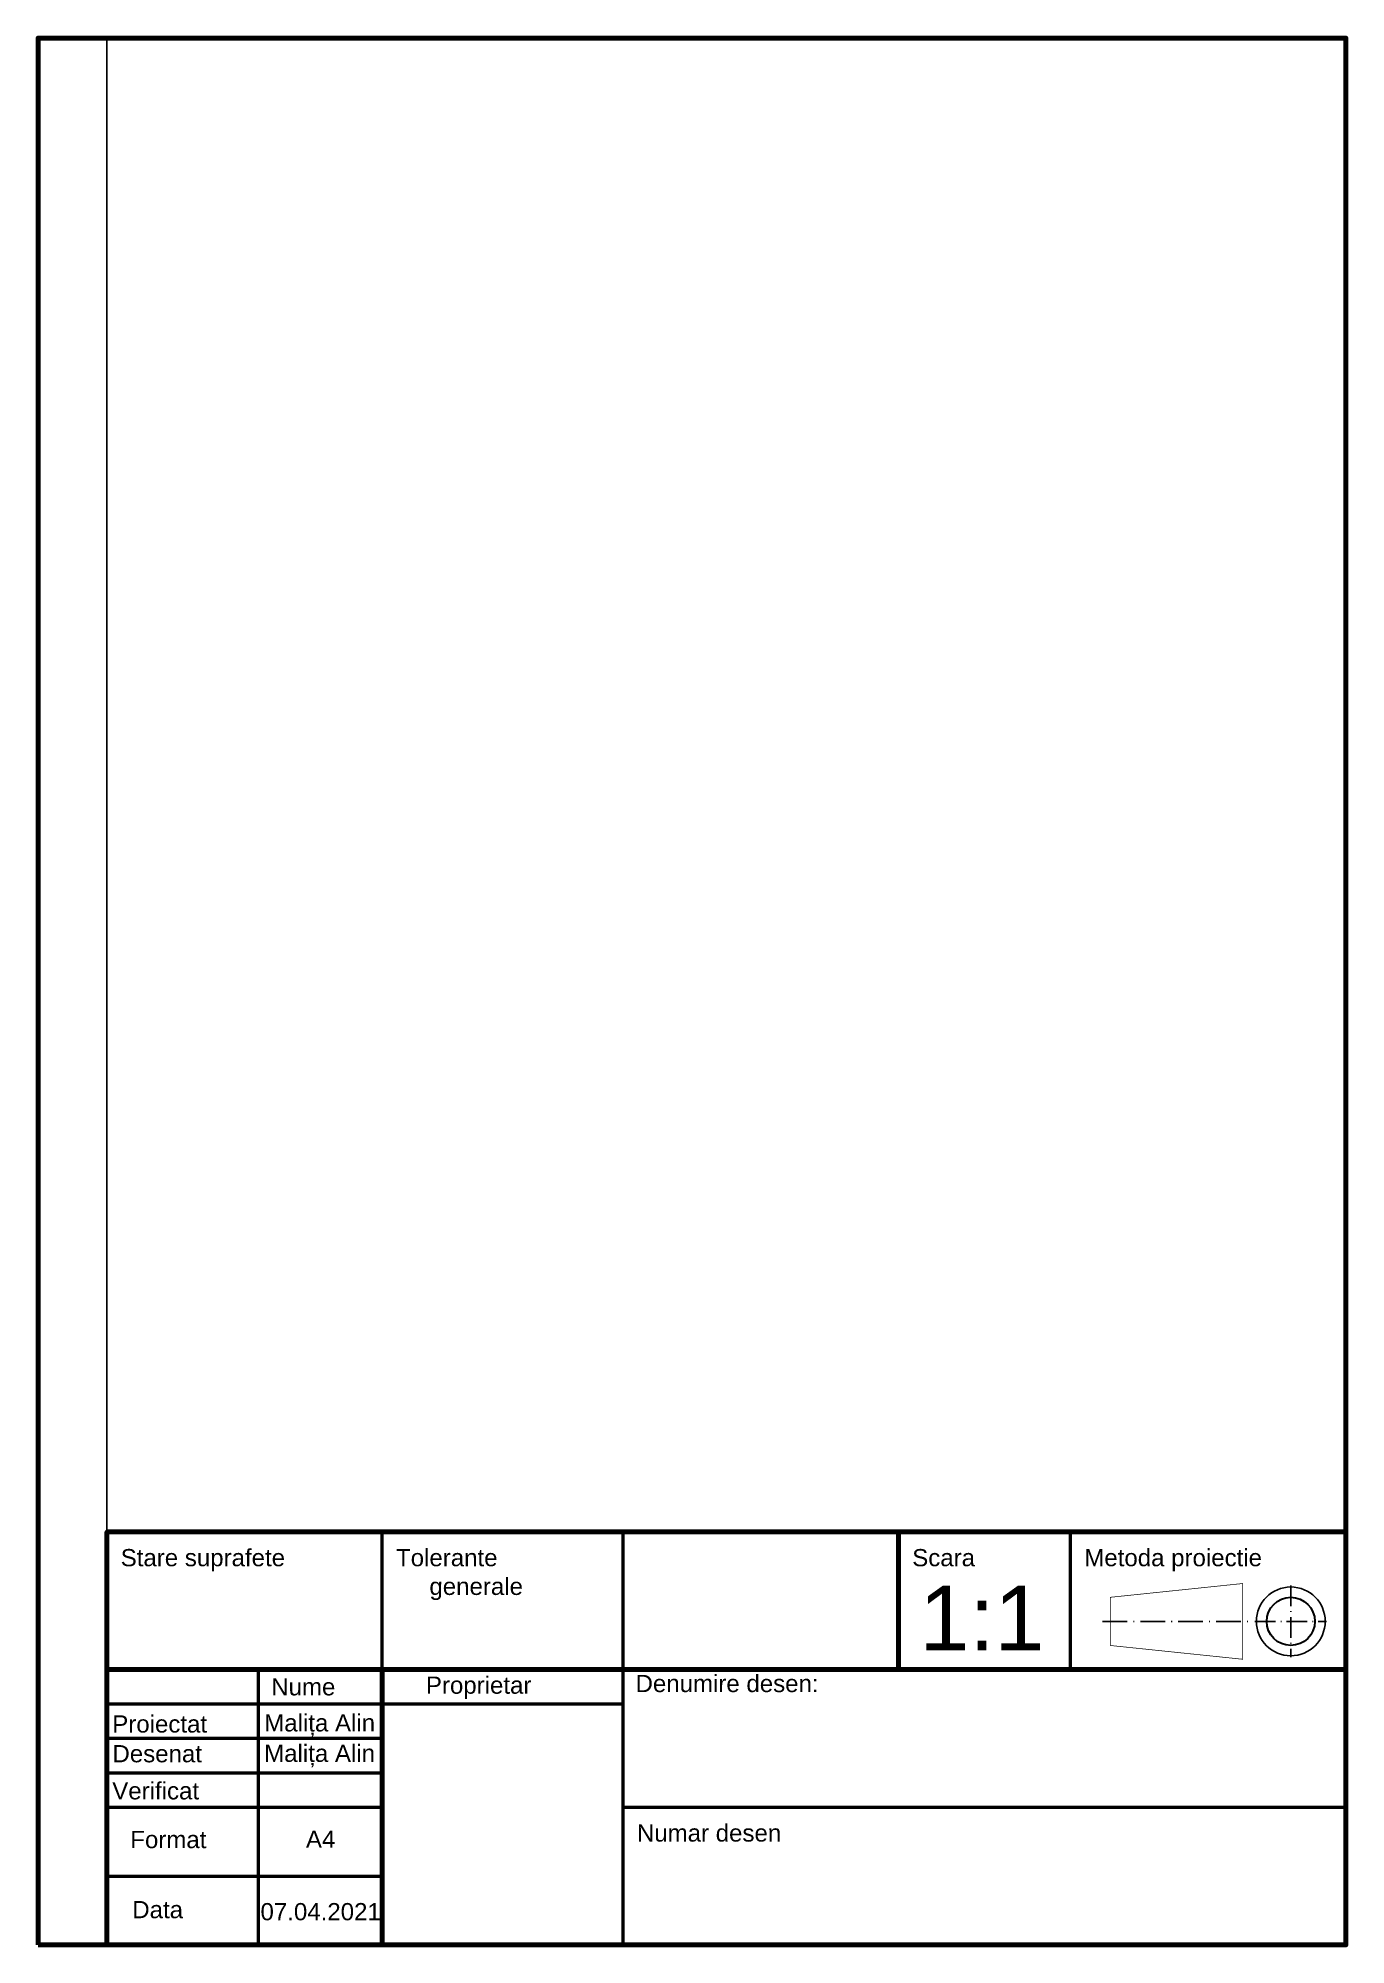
# Model space of a CAD drawing. Header units: millimetres. Extents: x 50 to 240, y 50 to 327.
import ezdxf

# ---------------------------------------------------------------- set-up
doc = ezdxf.new("R2010")
doc.units = ezdxf.units.MM
doc.linetypes.add('ACAD_ISO10W100', pattern=[18, 12, -3, 0, -3])
doc.styles.get("Standard").update_dxf_attribs({"font": 'arial.ttf'})

msp = doc.modelspace()

# ---------------------------------------------------------------- linework, layer by layer
at = {"lineweight": 50}
for p, q in [((99.95, 89.79), (99.95, 109.79)), ((134.95, 89.79), (134.95, 109.79)), ((199.95, 89.79), (199.95, 109.79)), ((81.95, 49.79), (81.95, 89.79)), ((134.95, 49.79), (134.95, 89.79)), ((59.95, 84.79), (99.95, 84.79)), ((99.95, 84.79), (134.95, 84.79)), ((99.95, 79.79), (59.95, 79.79)), ((99.95, 74.79), (99.95, 79.79)), ((59.95, 74.79), (99.95, 74.79)), ((59.95, 69.79), (99.95, 69.79)), ((134.95, 69.79), (239.95, 69.79)), ((59.95, 59.79), (99.95, 59.79))]:
    msp.add_line(p, q, dxfattribs=at)
at = {"lineweight": 100}
for p, q in [((174.95, 89.79), (174.95, 109.79)), ((59.95, 89.79), (239.95, 89.79)), ((99.95, 49.79), (99.95, 89.79))]:
    msp.add_line(p, q, dxfattribs=at)
at = {"linetype": 'ACAD_ISO10W100', "ltscale": 0.25}
for p, q in [((231.95, 102), (231.95, 91.6)), ((226.73, 96.78), (237.13, 96.78))]:
    msp.add_line(p, q, dxfattribs=at)
at = {"linetype": 'ACAD_ISO10W100', "ltscale": 0.3}
msp.add_line((204.59, 96.78), (225.97, 96.78), dxfattribs=at)
at = {"lineweight": 100}
for points in [[(49.95, 49.79), (49.95, 326.79), (239.95, 326.79), (239.95, 49.79), (49.95, 49.79)], [(59.95, 49.79), (239.95, 49.79), (239.95, 109.79), (59.95, 109.79), (59.95, 49.79)]]:
    msp.add_lwpolyline(points, dxfattribs=at)
for points in [[(49.95, 49.79), (59.95, 49.79), (59.95, 326.79), (49.95, 326.79)], [(49.95, 49.79), (59.95, 49.79), (59.95, 49.79), (49.95, 49.79)]]:
    msp.add_lwpolyline(points, close=True)
at = {"lineweight": -3, "const_width": 0.1}
msp.add_lwpolyline([(205.73, 93.28), (224.95, 91.28), (224.95, 102.28), (205.73, 100.28), (205.73, 93.28)], dxfattribs=at)
at = {"ltscale": 0.3}
for points, const_width in [([(226.97, 96.78, 1), (236.93, 96.78, 1)], 0.0906), ([(228.45, 96.78, 1), (235.45, 96.78, 1)], 0.0744)]:
    msp.add_lwpolyline(points, format="xyb", close=True, dxfattribs=dict(at, const_width=const_width))
msp.add_circle((231.95, 96.78), 5)
at = {"lineweight": 30}
msp.add_circle((231.95, 96.78), 3.5, dxfattribs=at)

# ---------------------------------------------------------------- texts
at = {"lineweight": 50}
for s, height, p in [('Stare suprafete', 2.5, (61.95, 104.79)), ('Tolerante ', 2.5, (101.95, 104.79)), ('Scara', 2.5, (176.95, 104.79)), ('Metoda proiectie', 2.5, (201.95, 104.79)), ('     generale', 2.5, (101.95, 100.62)), ('1:1', 9.369, (177.98, 92.58)), ('Proprietar', 2.5, (106.29, 86.27)), ('Denumire desen:', 2.5, (136.75, 86.51)), ('Nume', 2.5, (83.82, 86.03)), ('Proiectat', 2.5, (60.72, 80.63)), ('Malița Alin', 2.5, (82.8, 80.79)), ('Desenat', 2.5, (60.75, 76.31)), ('Malița Alin', 2.5, (82.79, 76.37)), ('Verificat', 2.5, (60.72, 70.92)), ('Numar desen', 2.5, (136.95, 64.79)), ('Format', 2.5, (63.34, 63.84)), ('A4 ', 2.5, (88.86, 63.89)), ('Data', 2.5, (63.63, 53.66))]:
    msp.add_text(s, height=height, dxfattribs=at).set_placement(p)
msp.add_text('07.04.2021', height=2.5).set_placement((82.26, 53.36))

doc.saveas('drawing.dxf')
